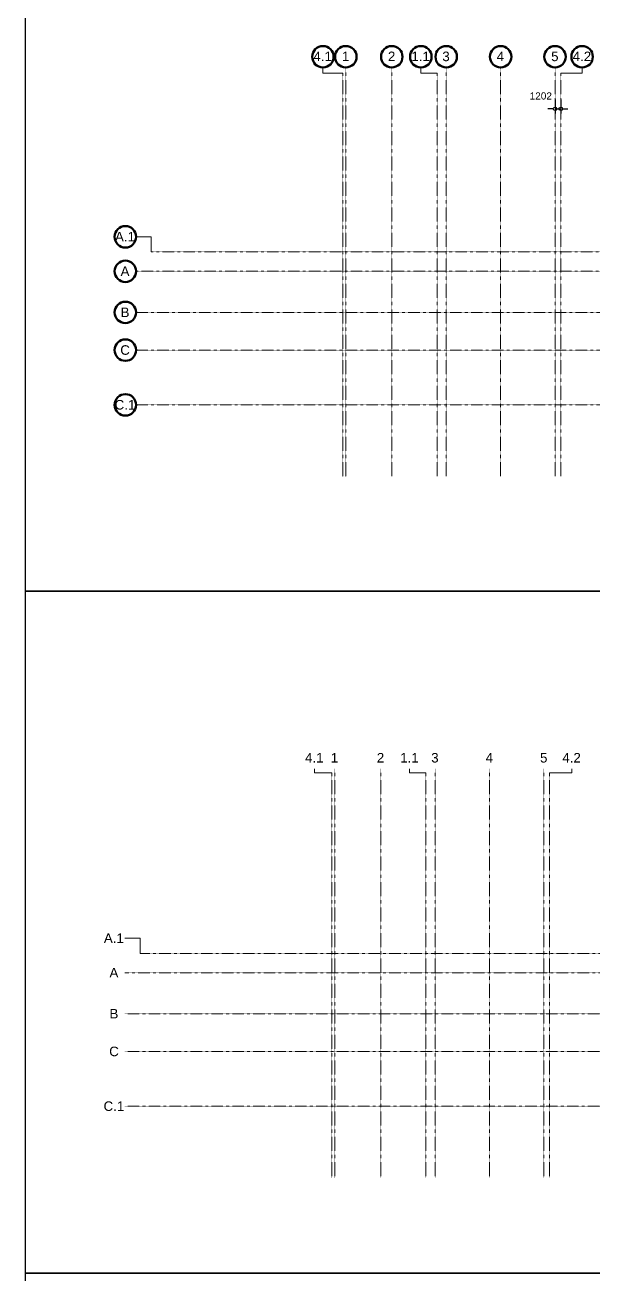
# Model space of a CAD drawing. Header units: millimetres. Extents: x -70132 to 394080, y -1879526 to 121974.
# Drawn here: x -66720 to 52494, y -1308031 to -1046022 of the extents above; entities that cross this region are included whole.
import ezdxf

# ---------------------------------------------------------------- set-up
doc = ezdxf.new("R2010")
doc.units = ezdxf.units.MM
doc.linetypes.add('DPA_Grid _ Level 100', pattern=[10, 5.5, -1.6, 1.3, -1.6])
for name, color, linetype, lineweight in [('A-ANNO-DIMS', 1, 'Continuous', 9), ('A-GENM', 1, 'Continuous', 9), ('S-GRID', 251, 'Continuous', 9), ('S-GRID-IDEN', 3, 'Continuous', 50)]:
    doc.layers.add(name, color=color, linetype=linetype, lineweight=lineweight)
doc.styles.add('Arial', font='arial.ttf', dxfattribs={"height": 1500})
doc.styles.add('Arial_1', font='arial.ttf', dxfattribs={"height": 2000})
doc.styles.add('Arial_2', font='arial.ttf', dxfattribs={"height": 3})
doc.dimstyles.new('DPA-DIM-3_0_C-C_1', dxfattribs={"dimscale": 304.8, "dimtxt": 1530.3891, "dimasz": 2.46063, "dimexe": 3.28084, "dimexo": 0.0625, "dimgap": 0.82021, "dimtad": 1, "dimdec": 0, "dimzin": 0, "dimdsep": 46, "dimtxsty": 'Arial_2', "dimblk1": 'DOTBLANK', "dimblk2": 'DOTBLANK', "dimsah": 1, "dimcen": 0.09, "dimdle": 3.28084, "dimadec": 8, "dimazin": 0, "dimtfac": 1, "dimtdec": 4, "dimtix": 1, "dimtmove": 1, "dimatfit": 3, "dimfxl": 6.56168, "dimfxlon": 1, "dimtvp": 1, "dimtolj": 1, "dimtzin": 0, "dimarcsym": 2})

# ---------------------------------------------------------------- blocks, each defined once
blk = doc.blocks.new('Grid - 100 Scale-2291345-4160-01 UPPER PLATFORM LEVEL - REFLECTED CEILING PLAN')
at = {"layer": 'S-GRID-IDEN'}
blk.add_circle((0, 0), 4.5, dxfattribs=at)
blk = doc.blocks.new('_DotBlank')
at = {"color": 0, "linetype": 'ByBlock', "lineweight": -2}
blk.add_line((-0.5, 0), (-1, 0), dxfattribs=at)
blk.add_circle((0, 0), 0.5, dxfattribs=at)
blk = doc.blocks.new('DIMBLOCK32-4160-01 UPPER PLATFORM LEVEL - REFLECTED CEILING PLAN')
at = {"layer": 'A-ANNO-DIMS', "color": 0, "lineweight": -2, "transparency": 16777216}
for p, q in [((-870080, 48239), (-870080, 45258)), ((-868878, 48239), (-868878, 45258)), ((-870830, 46258), (-871580, 46258)), ((-870080, 46258), (-868878, 46258)), ((-868128, 46258), (-867378, 46258))]:
    blk.add_line(p, q, dxfattribs=at)
at = {"layer": 'Defpoints', "color": 0, "transparency": 16777216}
for p in [(-870080, 48258), (-868878, 48258), (-868878, 46258)]:
    blk.add_point(p, dxfattribs=at)
at = {"layer": 'A-ANNO-DIMS', "color": 0, "lineweight": -2, "transparency": 16777216, "xscale": 750, "yscale": 750, "zscale": 750}
blk.add_blockref('_DotBlank', (-870080, 46258), dxfattribs=at)
at = {"layer": 'A-ANNO-DIMS', "color": 0, "lineweight": -2, "transparency": 16777216, "xscale": 750, "yscale": 750, "zscale": 750, "rotation": 180}
blk.add_blockref('_DotBlank', (-868878, 46258), dxfattribs=at)
at = {"layer": 'A-ANNO-DIMS', "color": 0, "transparency": 16777216, "insert": (-875395, 49705), "char_height": 1500, "width": 5537.65, "attachment_point": 1, "line_spacing_factor": 0.941778, "style": 'Arial_1'}
blk.add_mtext('\\A1;1202', dxfattribs=at)
blk = doc.blocks.new('W-1-PP19-AR-4180-01-A_20260105-094419_EX_DIM')
at = {"layer": 'S-GRID'}
for p, q in [((-70864, 50494), (-70864, 51340)), ((-67255, 50494), (-70864, 50494)), ((-50930, 50494), (-50930, 51340)), ((-47523, 50494), (-50930, 50494)), ((-21598, 50494), (-16960, 50494)), ((-16960, 50494), (-16960, 51340)), ((-107402, 15848), (-110577, 15848)), ((-107402, 12673), (-107402, 15848))]:
    blk.add_line(p, q, dxfattribs=at)
at = {"layer": 'S-GRID', "linetype": 'DPA_Grid _ Level 100'}
for p, q in [((-67255, -34361), (-67255, 50494)), ((-66635, -34361), (-66635, 51340)), ((-57000, -34321), (-57000, 51340)), ((-47523, -34321), (-47523, 50494)), ((-45600, -34321), (-45600, 51340)), ((-34200, -34321), (-34200, 51340)), ((-22800, -34321), (-22800, 51340)), ((-21598, -34321), (-21598, 50494)), ((245761, 12673), (-107402, 12673)), ((245761, 8615), (-110577, 8615)), ((244296, 0), (-110577, 0)), ((244296, -7900), (-110577, -7900)), ((244296, -19375), (-110577, -19375))]:
    blk.add_line(p, q, dxfattribs=at)
at = {"layer": 'S-GRID-IDEN', "lineweight": 9, "char_height": 2000, "attachment_point": 1, "style": 'Arial'}
for s, insert, width in [('4.1', (-72853, 54670), 4729.96), ('1', (-67451, 54670), 1883.97), ('2', (-57816, 54670), 1883.97), ('1.1', (-52919, 54670), 4729.96), ('3', (-46416, 54670), 1883.97), ('4', (-35016, 54670), 1883.97), ('5', (-23616, 54670), 1883.97), ('4.2', (-18949, 54670), 4729.96), ('A.1', (-114998, 16867), 5130.8), ('A', (-113826, 9634), 2284.81), ('B', (-113826, 1019), 2284.81), ('C', (-113891, -6881), 2445.15), ('C.1', (-115066, -18356), 5291.14)]:
    blk.add_mtext(s, dxfattribs=dict(at, insert=insert, width=width))
blk = doc.blocks.new('A$Cb43e41a5')
at = {"layer": 'S-GRID'}
for p, q in [((-71434.9, 50179), (-71434.9, 51340.2)), ((-67255, 50179), (-71434.9, 50179)), ((-50914.9, 50179), (-50914.9, 51340.2)), ((-47523, 50179), (-50914.9, 50179)), ((-21598.1, 50179), (-17121.5, 50179)), ((-17121.5, 50179), (-17121.5, 51340.2)), ((-107402, 15848), (-110577, 15848)), ((-107402, 12673), (-107402, 15848))]:
    blk.add_line(p, q, dxfattribs=at)
at = {"layer": 'S-GRID', "linetype": 'DPA_Grid _ Level 100'}
for p, q in [((-67255, -34361.3), (-67255, 50179)), ((-66635, -34361.3), (-66635, 51340.2)), ((-57000, -34321.3), (-57000, 51340.2)), ((-47523, -34321.3), (-47523, 50179)), ((-45600, -34321.3), (-45600, 51340.2)), ((-34200, -34321.3), (-34200, 51340.2)), ((-22800, -34321.3), (-22800, 51340.2)), ((-21598.1, -34321.3), (-21598.1, 50179)), ((245761.3, 12673), (-107402, 12673)), ((245761.3, 8615), (-110577, 8615)), ((244133.8, 0), (-110577, 0)), ((244133.8, -7900), (-110577, -7900)), ((244133.8, -19375), (-110577, -19375))]:
    blk.add_line(p, q, dxfattribs=at)
at = {"layer": 'S-GRID-IDEN', "xscale": 499.9999999999994, "yscale": 499.9999999999994, "zscale": 499.9999999999994}
for p in [(-71434.9, 53590.2), (-66635, 53590.2), (-57000, 53590.2), (-50914.9, 53590.2), (-45600, 53590.2), (-34200, 53590.2), (-22800, 53590.2), (-17121.5, 53590.2)]:
    blk.add_blockref('Grid - 100 Scale-2291345-4160-01 UPPER PLATFORM LEVEL - REFLECTED CEILING PLAN', p, dxfattribs=at)
at = {"layer": 'S-GRID-IDEN', "xscale": 499.9999999999994, "yscale": 499.9999999999994, "zscale": 499.9999999999994, "rotation": 89.99999999999982}
for p in [(-112827, 15848), (-112827, 8615), (-112827, 0), (-112827, -7900), (-112827, -19375)]:
    blk.add_blockref('Grid - 100 Scale-2291345-4160-01 UPPER PLATFORM LEVEL - REFLECTED CEILING PLAN', p, dxfattribs=at)
at = {"layer": 'S-GRID-IDEN', "lineweight": 9, "char_height": 2000, "attachment_point": 1, "style": 'Arial'}
for s, insert, width in [('4.1', (-73423.9, 54669.7), 4729.956), ('1', (-67451.5, 54669.7), 1883.966), ('2', (-57816.5, 54669.7), 1883.966), ('1.1', (-52903.8, 54669.7), 4729.956), ('3', (-46416.5, 54669.7), 1883.966), ('4', (-35016.5, 54669.7), 1883.966), ('5', (-23616.5, 54669.7), 1883.966), ('4.2', (-19110.5, 54669.7), 4729.956), ('A.1', (-114998.1, 16867.4), 5130.8), ('A', (-113825.6, 9634.4), 2284.809), ('B', (-113825.6, 1019.4), 2284.809), ('C', (-113890.6, -6880.6), 2445.147), ('C.1', (-115065.6, -18355.6), 5291.137)]:
    blk.add_mtext(s, dxfattribs=dict(at, insert=insert, width=width))
at = {"layer": 'A-ANNO-DIMS'}
dim = blk.add_linear_dim(base=(-21598.1, 42678), p1=(-22800, 44678), p2=(-21598.1, 44678), dimstyle='DPA-DIM-3_0_C-C_1', override={"dimpost": '<>', "dimfxl": 1201.861185}, dxfattribs=at)
dim.commit()
dim.dimension.update_dxf_attribs({"geometry": 'DIMBLOCK32-4160-01 UPPER PLATFORM LEVEL - REFLECTED CEILING PLAN', "text_midpoint": (-25346.1, 43875.4), "dimtype": 128, "insert": (847280, -3580)})

msp = doc.modelspace()

# ---------------------------------------------------------------- linework, layer by layer
for points in [[(-66720.1, -1164704.4), (356364.1, -1164704.4), (356364.1, -1021740.1), (-66720.1, -1021740.1)], [(-66720.1, -1307668.6), (356364.1, -1307668.6), (356364.1, -1164704.4), (-66720.1, -1164704.4)], [(-66720.1, -1450632.9), (356364.1, -1450632.9), (356364.1, -1307668.6), (-66720.1, -1307668.6)]]:
    msp.add_lwpolyline(points, close=True)

# ---------------------------------------------------------------- block references
at = {"layer": 'A-GENM'}
msp.add_blockref('W-1-PP19-AR-4180-01-A_20260105-094419_EX_DIM', (64802.6, -1253284.2), dxfattribs=at)

# ---------------------------------------------------------------- next in the draw order: block references
msp.add_blockref('A$Cb43e41a5', (67130.7, -1106268.7))

doc.saveas('drawing.dxf')
